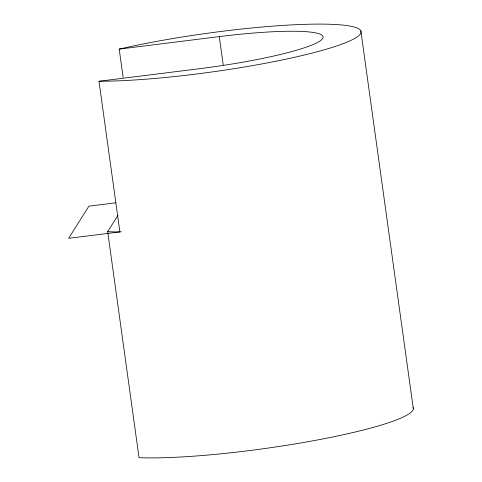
<?xml version="1.0" encoding="UTF-8"?>
<svg xmlns="http://www.w3.org/2000/svg" width="482" height="482" viewBox="0 0 482 482"><rect width="100%" height="100%" fill="white"/><g stroke="black" fill="none" stroke-linecap="round" stroke-linejoin="round"><path stroke-width="0.72" d="M413.116 407.519A153.348 19.485 -7.9 0 1 312.836 440.819A153.348 19.485 -7.9 0 1 139.045 457.683L107.685 231.691L117.988 215.309M123.121 77.355L119.205 49.11L219.286 36.602A115.011 14.617 -7.9 0 1 322.669 38.5A115.011 14.617 -7.9 0 1 199.072 68.751L98.985 81.253L119.891 231.914A153.348 19.485 -7.9 0 1 107.685 231.691M115.716 202.82L88.881 206.169L68.661 238.313L121.283 231.74M360.855 30.872L413.339 408.929M219.286 36.602L223.208 64.853M119.205 49.11A153.348 19.485 -7.9 0 1 327.718 24.196A153.348 19.485 -7.9 0 1 309.058 53.864A153.348 19.485 -7.9 0 1 98.985 81.253"/></g></svg>
